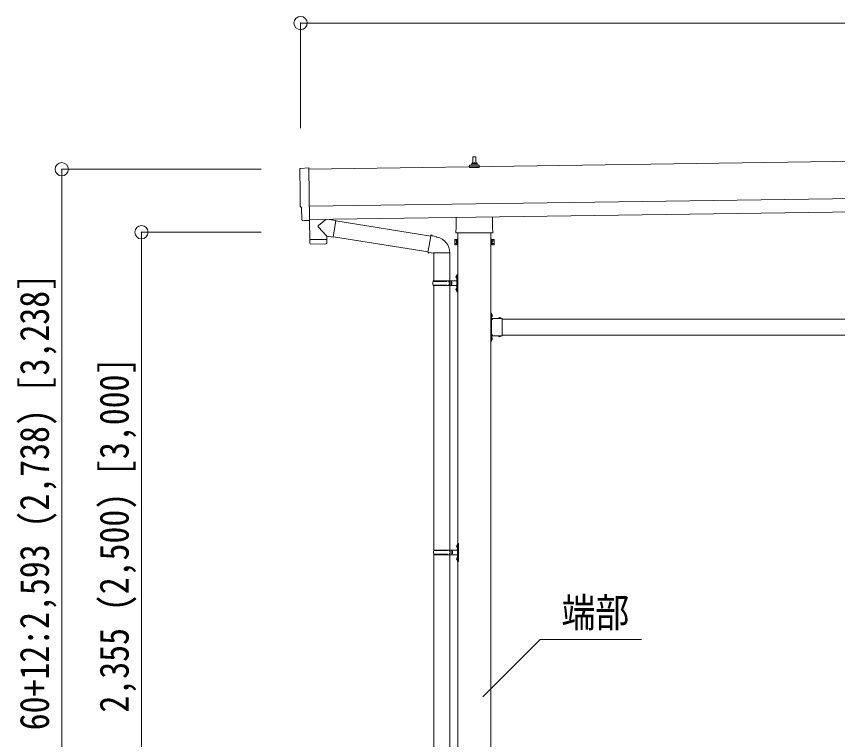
# Model space of a CAD drawing. Units: millimetres, scale not verified. Extents: x -13976 to 14131, y -9754 to 9646.
# Drawn here: x 64 to 3154, y 766 to 3487 of the extents above; entities that cross this region are included whole.
import ezdxf
from ezdxf.enums import TextEntityAlignment as Align

# ---------------------------------------------------------------- set-up
doc = ezdxf.new("R2010")
doc.units = ezdxf.units.MM
doc.header["$LTSCALE"] = 50
doc.header["$PDMODE"] = 32
doc.header["$PDSIZE"] = 50
doc.linetypes.add('USER8', pattern=[4, 3, -1])
for name, color, linetype, lineweight in [('0-2_建具', 4, 'Continuous', 9), ('0-6_手摺', 5, 'Continuous', 5), ('0-7_ハッチ', 6, 'Continuous', 9), ('0-9_敷地', 7, 'Continuous', 9)]:
    doc.layers.add(name, color=color, linetype=linetype, lineweight=lineweight)
doc.styles.add('ＭＳ ゴシック', font='')
doc.styles.get('ＭＳ ゴシック').set_extended_font_data('MS Gothic')

msp = doc.modelspace()

# ---------------------------------------------------------------- linework, layer by layer
at = {"layer": '0-2_建具'}
for p, q in [((6529.38, 2988.94), (1164.7, 2912.3)), ((1781.15, 2934.04), (1781.88, 2957.56)), ((1782.88, 2958.54), (1791.43, 2958.54)), ((1792.43, 2957.56), (1793.15, 2934.04)), ((1133.08, 2915.28), (1164.63, 2917.39)), ((1164.63, 2917.39), (1167.45, 2719.55)), ((1768.9, 2918.54), (1768.9, 2926.25)), ((1805.4, 2918.54), (1768.9, 2918.54)), ((1769.29, 2927.04), (1805.02, 2927.04)), ((1769.67, 2927.22), (1776.39, 2928.85)), ((1776.77, 2929.04), (1797.54, 2929.04)), ((1777.15, 2929.83), (1777.15, 2934.04)), ((1778.15, 2934.04), (1796.15, 2934.04)), ((1797.15, 2929.83), (1797.15, 2934.04)), ((1804.64, 2927.22), (1797.92, 2928.85)), ((1805.4, 2918.54), (1805.4, 2926.25)), ((1166.7, 2772.31), (6531.38, 2848.95)), ((1167.41, 2722.32), (6532.1, 2798.96)), ((1137.36, 2768.51), (1136.76, 2768.5)), ((1138.03, 2721.48), (1137.36, 2768.51)), ((1148.58, 2718.56), (1149.23, 2719.2)), ((1149.23, 2719.2), (1167.47, 2718.55)), ((1167.45, 2719.55), (1167.47, 2718.55)), ((1718.85, 2684.55), (1718.85, 2730.2)), ((1855.45, 2732.15), (1855.45, 2684.55)), ((1147.84, 2718.27), (1140.91, 2718.53)), ((1717.15, 2675.78), (1717.15, 2681.28)), ((1855.09, 2672.28), (1719.22, 2672.28)), ((1724.65, 2672.28), (1724.65, -180.22)), ((1849.65, -180.22), (1849.65, 2672.28)), ((1857.15, 2681.28), (1857.15, 2675.78)), ((1713.15, 2646.28), (1713.91, 2647.59)), ((1713.15, 2646.28), (1713.15, 2629.28)), ((1713.15, 2629.28), (1713.91, 2627.96)), ((1720.15, 2647.59), (1713.91, 2647.59)), ((1720.15, 2642.69), (1713.91, 2642.69)), ((1720.15, 2632.87), (1713.91, 2632.87)), ((1720.15, 2627.96), (1713.91, 2627.96)), ((1720.15, 2627.96), (1720.15, 2647.59)), ((1720.15, 2646.98), (1722.65, 2646.98)), ((1720.15, 2628.58), (1720.15, 2646.98)), ((1722.65, 2628.58), (1720.15, 2628.58)), ((1722.65, 2648.28), (1724.65, 2648.28)), ((1722.65, 2627.28), (1722.65, 2648.28)), ((1724.65, 2627.28), (1722.65, 2627.28)), ((1724.65, 2648.28), (1724.65, 2627.28)), ((1849.65, 2648.28), (1849.65, 2627.28)), ((1851.65, 2648.28), (1849.65, 2648.28)), ((1849.65, 2627.28), (1851.65, 2627.28)), ((1851.65, 2627.28), (1851.65, 2648.28)), ((1854.15, 2646.98), (1851.65, 2646.98)), ((1851.65, 2628.58), (1854.15, 2628.58)), ((1854.15, 2647.59), (1860.39, 2647.59)), ((1854.15, 2627.96), (1854.15, 2647.59)), ((1854.15, 2628.58), (1854.15, 2646.98)), ((1854.15, 2642.69), (1860.39, 2642.69)), ((1854.15, 2632.87), (1860.39, 2632.87)), ((1854.15, 2627.96), (1860.39, 2627.96)), ((1861.15, 2646.28), (1860.39, 2647.59)), ((1861.15, 2629.28), (1860.39, 2627.96)), ((1861.15, 2646.28), (1861.15, 2629.28)), ((1849.65, 2370.78), (1849.65, 2350.78)), ((1851.65, 2370.78), (1849.65, 2370.78)), ((1849.65, 2363.78), (1851.65, 2363.78)), ((1849.65, 2357.78), (1851.65, 2357.78)), ((1851.65, 2370.78), (1851.65, 2350.78)), ((1851.65, 2366.68), (1851.65, 2354.88)), ((1852.16, 2366.68), (1851.65, 2366.68)), ((1852.16, 2354.88), (1851.65, 2354.88)), ((1891.65, 2350.78), (1851.65, 2350.78)), ((1855.65, 2348.78), (1851.65, 2348.78)), ((1852.16, 2366.68), (1852.16, 2354.88)), ((1855.65, 2346.78), (1855.65, 2348.78)), ((1876.75, 2351.29), (1876.75, 2350.78)), ((1888.55, 2351.29), (1876.75, 2351.29)), ((1888.55, 2350.78), (1876.75, 2350.78)), ((1888.55, 2351.29), (1888.55, 2350.78)), ((1891.65, 2350.78), (1891.65, 2284.78)), ((1850.15, 2347.78), (1850.15, 2287.78)), ((1855.65, 2347.78), (1850.15, 2347.78)), ((1851.65, 2346.78), (1855.65, 2346.78)), ((1851.65, 2346.78), (1851.65, 2288.78)), ((1891.65, 2347.78), (3482.65, 2347.78)), ((1855.65, 2287.78), (1850.15, 2287.78)), ((1851.65, 2288.78), (1855.65, 2288.78)), ((1851.65, 2286.78), (1855.65, 2286.78)), ((1855.65, 2288.78), (1855.65, 2286.78)), ((1891.65, 2287.78), (3482.65, 2287.78)), ((1849.65, 2284.78), (1849.65, 2264.78)), ((1849.65, 2277.78), (1851.65, 2277.78)), ((1849.65, 2271.78), (1851.65, 2271.78)), ((1851.65, 2264.78), (1849.65, 2264.78)), ((1891.65, 2284.78), (1851.65, 2284.78)), ((1851.65, 2284.78), (1851.65, 2264.78)), ((1851.65, 2280.68), (1851.65, 2268.88)), ((1852.16, 2280.68), (1851.65, 2280.68)), ((1852.16, 2268.88), (1851.65, 2268.88)), ((1852.16, 2280.68), (1852.16, 2268.88)), ((1888.55, 2284.78), (1876.75, 2284.78)), ((1876.75, 2284.27), (1876.75, 2284.78)), ((1888.55, 2284.27), (1876.75, 2284.27)), ((1888.55, 2284.27), (1888.55, 2284.78))]:
    msp.add_line(p, q, dxfattribs=at)
at = {"layer": '0-2_建具', "linetype": 'USER8'}
for p, q in [((1851.49, 2361.92), (1850.88, 2360.78)), ((1851.49, 2359.63), (1850.88, 2360.78)), ((1854.26, 2363.28), (1851.49, 2361.92)), ((1854.26, 2358.28), (1851.49, 2359.63)), ((1880.15, 2353.39), (1881.51, 2350.61)), ((1881.51, 2350.61), (1882.65, 2350)), ((1883.8, 2350.61), (1882.65, 2350)), ((1885.15, 2353.39), (1883.8, 2350.61)), ((1851.49, 2275.92), (1850.88, 2274.78)), ((1851.49, 2273.63), (1850.88, 2274.78)), ((1854.26, 2277.28), (1851.49, 2275.92)), ((1854.26, 2272.28), (1851.49, 2273.63)), ((1880.15, 2282.17), (1881.51, 2284.94)), ((1881.51, 2284.94), (1882.65, 2285.55)), ((1883.8, 2284.94), (1882.65, 2285.55)), ((1885.15, 2282.17), (1883.8, 2284.94))]:
    msp.add_line(p, q, dxfattribs=at)
at = {"layer": '0-2_建具'}
for centre, radius, start, end in [((1781.24, 2933.41), 4.13, 90, 171.17633), ((1782.88, 2957.54), 1, 90, 178.60509), ((1790.49, 2934.04), 4.83, 133.60282, 180), ((1783.82, 2934.04), 4.83, 0, 46.39718), ((1791.43, 2957.54), 1, 1.39491, 90), ((1793.07, 2933.41), 4.13, 8.82367, 90), ((1769.9, 2926.25), 1, 103.62699, 180), ((1776.15, 2929.83), 1, 283.62699, 0), ((1778.15, 2933.04), 1, 90, 180), ((1796.15, 2933.04), 1, 0, 90), ((1798.15, 2929.83), 1, 180, 256.37301), ((1804.4, 2926.25), 1, 0, 76.37301), ((1721.15, 2681.28), 4, 125.09963, 180), ((1721.15, 2675.78), 4, 180, 194.47751), ((1721.15, 2675.78), 4, 194.47751, 241.04498), ((1853.15, 2675.78), 4, 298.95502, 345.52249), ((1853.15, 2681.28), 4, 0, 54.90037), ((1853.15, 2675.78), 4, 345.52249, 360), ((1717.5, 2645.14), 4.34, 145.61575, 214.38425), ((1729.39, 2637.78), 16.24, 162.41205, 197.58795), ((1717.5, 2630.42), 4.34, 145.61575, 214.38425), ((1844.91, 2637.78), 16.24, 342.41205, 17.58795), ((1856.81, 2645.14), 4.34, 325.61575, 34.38425), ((1856.81, 2630.42), 4.34, 325.61575, 34.38425), ((1851.65, 2350.78), 2, 180, 270), ((1846.42, 2360.78), 8.23, 314.2189, 45.7811), ((1882.65, 2345.55), 8.23, 44.2189, 135.7811), ((1851.65, 2284.78), 2, 90, 180), ((1846.42, 2274.78), 8.23, 314.2189, 45.7811), ((1882.65, 2290.01), 8.23, 224.2189, 315.7811)]:
    msp.add_arc(centre, radius, start, end, dxfattribs=at)
for centre, major_axis, ratio, start_param, end_param in [((1133.28, 2912.29), (-3, -0.04), 0.99863, 4.7647489, 6.2979817), ((-3631.09, 2773.8), (4762.89, 68.04), 0.99863, 6.2686928, 6.2979817), ((1136.7, 2772.9), (-4.41, -0.06), 0.99863, 6.2686928, 7.8539816), ((1141.04, 2721.54), (-2.15, -2.1), 0.9974, 5.5252311, 7.0411395), ((1147.88, 2719.27), (-0.717, -0.7), 0.9974, 0.7579542, 1.5707963)]:
    msp.add_ellipse(centre, major_axis=major_axis, ratio=ratio, start_param=start_param, end_param=end_param, dxfattribs=at)
at = {"layer": '0-6_手摺', "color": 6, "lineweight": 9}
for p, q in [((1133.42, 3462.01), (1133.42, 3066.15)), ((1133.42, 3462.01), (7842.77, 3462.01)), ((234.69, 2911.85), (234.69, 319.78)), ((234.69, 2911.85), (984.69, 2911.85)), ((534.69, 2674.78), (534.69, 319.78)), ((534.69, 2674.78), (984.69, 2674.78))]:
    msp.add_line(p, q, dxfattribs=at)
at = {"layer": '0-6_手摺', "color": 6}
for p in [(1133.42, 3462.01), (234.69, 2911.85), (534.69, 2674.78)]:
    msp.add_point(p, dxfattribs=at)
at = {"layer": '0-7_ハッチ'}
for p, q in [((2034.79, 1141.85), (1818.78, 925.85)), ((2416.1, 1141.85), (2034.79, 1141.85))]:
    msp.add_line(p, q, dxfattribs=at)
at = {"layer": '0-9_敷地'}
for p, q in [((1228.86, 2723.2), (1201.21, 2700.69)), ((1266.48, 2719.19), (1240.64, 2723.37)), ((1266.48, 2719.19), (1256.32, 2656.31)), ((1167.07, 2718.56), (1168.08, 2647.32)), ((1231.91, 2660.25), (1201.04, 2693.36)), ((1266.19, 2717.36), (1623.28, 2660.46)), ((1231.91, 2660.25), (1232.08, 2648.24)), ((1231.91, 2660.25), (1256.32, 2656.31)), ((1256.61, 2658.13), (1612.86, 2601.36)), ((1623.6, 2662.28), (1618.07, 2630.91)), ((1623.6, 2662.28), (1628.72, 2661.28)), ((1628.31, 2663.63), (1628.72, 2661.28)), ((1628.72, 2661.28), (1643.24, 2658.46)), ((1643.24, 2658.46), (1644.92, 2656.83)), ((1168.08, 2647.32), (1232.08, 2648.24)), ((1232.09, 2647.24), (1168.1, 2646.32)), ((1168.1, 2646.32), (1168.51, 2633.27)), ((1229.09, 2631.19), (1171.56, 2630.37)), ((1172.58, 2647.39), (1172.62, 2646.39)), ((1227.58, 2648.17), (1227.58, 2647.17)), ((1232.05, 2634.18), (1232.09, 2647.24)), ((1612.54, 2599.55), (1618.07, 2630.91)), ((1644.92, 2656.83), (1647.04, 2656.38)), ((1612.54, 2599.55), (1617.69, 2598.73)), ((1612.54, 2599.55), (1612.94, 2597.29)), ((1612.94, 2597.29), (1616.5, 2596.67)), ((1616.5, 2596.67), (1617.69, 2598.73)), ((1617.69, 2598.73), (1632.3, 2596.42)), ((1632.3, 2596.42), (1634.5, 2597.4)), ((1694.8, 2597.01), (1633.62, 2597.01)), ((1634.65, 2597.01), (1634.65, 2491.77)), ((1694.65, 2597.01), (1694.65, 2340.3)), ((1718.35, 2508.92), (1720.4, 2507.92)), ((1718.35, 2504.62), (1720.4, 2505.62)), ((1719.62, 2510.92), (1719.62, 2502.62)), ((1719.62, 2510.92), (1720.25, 2510.92)), ((1719.62, 2502.62), (1720.25, 2502.62)), ((1720.25, 2510.92), (1720.65, 2510.52)), ((1720.25, 2510.92), (1720.25, 2502.62)), ((1720.25, 2502.62), (1720.65, 2503.02)), ((1720.4, 2507.92), (1721.01, 2506.77)), ((1720.4, 2505.62), (1721.01, 2506.77)), ((1720.65, 2514.77), (1723.65, 2516.27)), ((1720.65, 2514.77), (1720.65, 2482.77)), ((1720.65, 2510.52), (1720.65, 2503.02)), ((1723.65, 2516.27), (1724.65, 2516.27)), ((1723.65, 2516.27), (1723.65, 2482.77)), ((1724.65, 2516.27), (1724.65, 2482.77)), ((1631.65, 2489.77), (1681.99, 2489.77)), ((1631.65, 2475.77), (1681.99, 2475.77)), ((1632.65, 2491.77), (1632.65, 2489.77)), ((1632.65, 2491.77), (1718.65, 2491.77)), ((1632.65, 2473.77), (1632.65, 2475.77)), ((1632.65, 2473.77), (1718.65, 2473.77)), ((1634.65, 2473.77), (1634.65, 1478.78)), ((1691.65, 2491.77), (1691.65, 2487.27)), ((1691.65, 2473.77), (1691.65, 2478.27)), ((1694.65, 2473.77), (1694.65, 1478.78)), ((1699.65, 2491.77), (1699.65, 2482.77)), ((1699.65, 2473.77), (1699.65, 2482.77)), ((1720.65, 2450.77), (1720.65, 2482.77)), ((1723.65, 2449.27), (1723.65, 2482.77)), ((1724.65, 2449.27), (1724.65, 2482.77)), ((1718.35, 2460.92), (1720.4, 2459.92)), ((1718.35, 2456.62), (1720.4, 2457.62)), ((1719.62, 2462.92), (1719.62, 2454.62)), ((1719.62, 2462.92), (1720.25, 2462.92)), ((1719.62, 2454.62), (1720.25, 2454.62)), ((1720.25, 2462.92), (1720.65, 2462.52)), ((1720.25, 2462.92), (1720.25, 2454.62)), ((1720.25, 2454.62), (1720.65, 2455.02)), ((1720.4, 2459.92), (1721.01, 2458.77)), ((1720.4, 2457.62), (1721.01, 2458.77)), ((1720.65, 2462.52), (1720.65, 2455.02)), ((1720.65, 2450.77), (1723.65, 2449.27)), ((1723.65, 2449.27), (1724.65, 2449.27)), ((1720.85, 1495.93), (1722.9, 1494.93)), ((1720.85, 1491.63), (1722.9, 1492.63)), ((1722.12, 1497.93), (1722.12, 1489.63)), ((1722.12, 1497.93), (1722.75, 1497.93)), ((1722.12, 1489.63), (1722.75, 1489.63)), ((1722.75, 1497.93), (1723.15, 1497.53)), ((1722.75, 1497.93), (1722.75, 1489.63)), ((1722.75, 1489.63), (1723.15, 1490.03)), ((1722.9, 1494.93), (1723.51, 1493.78)), ((1722.9, 1492.63), (1723.51, 1493.78)), ((1723.15, 1501.78), (1726.15, 1503.28)), ((1723.15, 1501.78), (1723.15, 1469.78)), ((1723.15, 1497.53), (1723.15, 1490.03)), ((1726.15, 1503.28), (1727.15, 1503.28)), ((1726.15, 1503.28), (1726.15, 1469.78)), ((1727.15, 1503.28), (1727.15, 1469.78)), ((1634.15, 1476.78), (1684.49, 1476.78)), ((1634.15, 1462.78), (1684.49, 1462.78)), ((1634.65, 1460.79), (1634.65, 528.78)), ((1635.15, 1478.78), (1635.15, 1476.78)), ((1635.15, 1478.78), (1721.15, 1478.78)), ((1635.15, 1460.78), (1635.15, 1462.78)), ((1635.15, 1460.78), (1721.15, 1460.78)), ((1694.15, 1478.78), (1694.15, 1474.28)), ((1694.15, 1460.78), (1694.15, 1465.28)), ((1694.65, 1460.79), (1694.65, 528.78)), ((1702.15, 1478.78), (1702.15, 1469.78)), ((1702.15, 1460.78), (1702.15, 1469.78)), ((1723.15, 1437.78), (1723.15, 1469.78)), ((1726.15, 1436.28), (1726.15, 1469.78)), ((1727.15, 1436.28), (1727.15, 1469.78)), ((1720.85, 1447.93), (1722.9, 1446.93)), ((1720.85, 1443.63), (1722.9, 1444.63)), ((1722.12, 1449.93), (1722.12, 1441.63)), ((1722.12, 1449.93), (1722.75, 1449.93)), ((1722.12, 1441.63), (1722.75, 1441.63)), ((1722.75, 1449.93), (1723.15, 1449.53)), ((1722.75, 1449.93), (1722.75, 1441.63)), ((1722.75, 1441.63), (1723.15, 1442.03)), ((1722.9, 1446.93), (1723.51, 1445.78)), ((1722.9, 1444.63), (1723.51, 1445.78)), ((1723.15, 1449.53), (1723.15, 1442.03)), ((1723.15, 1437.78), (1726.15, 1436.28)), ((1726.15, 1436.28), (1727.15, 1436.28))]:
    msp.add_line(p, q, dxfattribs=at)
for points in [[(1623.6, 2662.28), (1624.75, 2664.26), (1628.31, 2663.63)], [(1691.65, 2487.27), (1693.65, 2487.27), (1693.65, 2482.77)], [(1691.65, 2478.27), (1693.65, 2478.27), (1693.65, 2482.77)], [(1699.65, 2487.27), (1702.65, 2487.27), (1702.65, 2482.77)], [(1699.65, 2478.27), (1702.65, 2478.27), (1702.65, 2482.77)], [(1694.15, 1474.28), (1696.15, 1474.28), (1696.15, 1469.78)], [(1694.15, 1465.28), (1696.15, 1465.28), (1696.15, 1469.78)], [(1702.15, 1474.28), (1705.15, 1474.28), (1705.15, 1469.78)], [(1702.15, 1465.28), (1705.15, 1465.28), (1705.15, 1469.78)]]:
    msp.add_lwpolyline(points, dxfattribs=at)
for centre, radius, start, end in [((1204.52, 2696.94), 5, 131.47396, 225.79244), ((1171.51, 2633.37), 3, 181.81845, 270.86677), ((1229.05, 2634.19), 3, 270.81845, 359.81845), ((1634.5, 2597.4), 60.3, 359.62495, 78), ((1723.95, 2506.77), 6, 136.21765, 223.78235), ((1680.4, 2482.77), 49.25, 171.82876, 180.00002), ((1680.4, 2482.77), 49.25, 180.00002, 188.17127), ((1681.99, 2491.77), 2, 270, 359.99998), ((1681.99, 2473.77), 2, 0.00005, 90.00004), ((1718.65, 2493.77), 2, 270, 359.99998), ((1718.65, 2471.77), 2, 0.00005, 90.00004), ((1723.95, 2458.77), 6, 136.21765, 223.78235), ((1726.45, 1493.78), 6, 136.21765, 223.78235), ((1682.9, 1469.78), 49.25, 171.82876, 180.00002), ((1682.9, 1469.78), 49.25, 180.00002, 188.17127), ((1684.49, 1478.78), 2, 270, 359.99998), ((1684.49, 1460.78), 2, 0.00005, 90.00004), ((1721.15, 1480.78), 2, 270, 359.99998), ((1721.15, 1458.78), 2, 0.00005, 90.00004), ((1726.45, 1445.78), 6, 136.21765, 223.78235)]:
    msp.add_arc(centre, radius, start, end, dxfattribs=at)

# ---------------------------------------------------------------- texts
at = {"layer": '0-6_手摺', "color": 7, "style": 'ＭＳ ゴシック', "width": 0.85}
for s, p in [('60+12:2,593 (2,738) [3,238]', (219.69, 800.46)), ('2,355 (2,500) [3,000]', (519.69, 867.28))]:
    msp.add_text(s, height=110, rotation=90, dxfattribs=at).set_placement(p, align=Align.BOTTOM_LEFT)
at = {"layer": '0-7_ハッチ', "color": 7, "style": 'ＭＳ ゴシック', "width": 0.85}
msp.add_text('端部', height=110, dxfattribs=at).set_placement((2115.05, 1155.54), align=Align.BOTTOM_LEFT)

doc.saveas('drawing.dxf')
